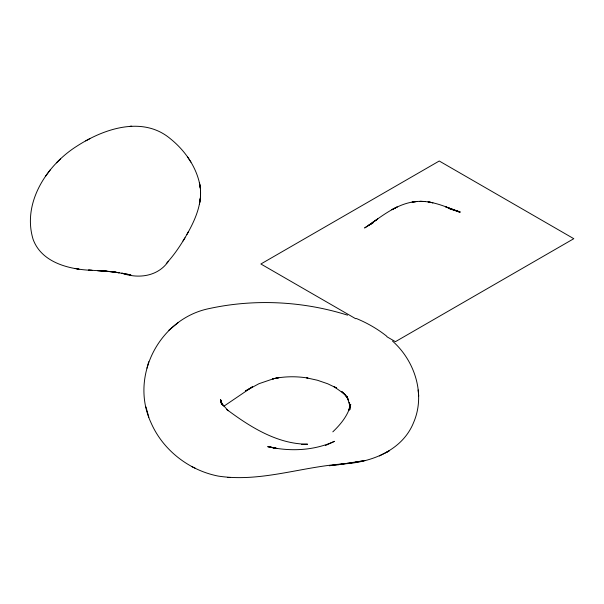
<?xml version="1.0" encoding="UTF-8"?>
<svg xmlns="http://www.w3.org/2000/svg" width="604" height="604" viewBox="0 0 604 604"><rect width="100%" height="100%" fill="white"/><g stroke="black" fill="none" stroke-linecap="round" stroke-linejoin="round"><path stroke-width="0.91" d="M221.245 402.853L221.291 400.346L221.743 403.54L220.853 401.418L223.087 405.458L221.917 403.721L228.214 410.758L226.9 409.58C250.282 427.051 277.546 444.212 307.579 444.197L301.66 444.408M392.517 341.079C414.812 360.815 425.744 394.359 413.619 422.475C402.853 449.444 373.438 461.622 346.243 463.721C303.434 466.001 261.29 482.687 218.24 476.088C189.067 470.365 162.982 450.191 151.06 422.83C129.309 376.284 159.599 318.285 209.671 308.47C255.054 298.655 303.306 301.207 347.549 315.152M146.983 368.153L148.735 361.705M166.259 263.555C175.092 254.035 182.174 242.997 188.456 231.664M186.87 234.556C195.432 219.509 203.133 202.046 199.765 184.341C195.998 166.228 184.643 150.222 170.381 138.746C142.703 115.455 103.76 128.727 76.889 146.16C46.757 165.111 22.016 202.936 33.099 239.327C41.668 262.906 69.724 269.512 92.148 270.365L88.448 270.101L106.123 271.143L97.372 270.607L101.668 270.939M183.02 240.966L184.983 237.833M45.36 176.474L50.442 169.618M168.456 261.238C157.961 276.594 138.24 279.078 121.789 273.144L130.909 274.933L114.111 271.943L119.154 272.774L105.994 271.128L115.024 272.042L101.782 270.954M60.415 158.995L56.444 162.846M332.819 431.852C340.762 424.272 348.214 415.205 350.735 404.28L348.772 410.509L350.161 404.725L349.92 409.512L349.278 402.272L350.026 406.137L346.938 396.405L348.629 400.324L344.99 394.336L347.157 397.409L341.902 391.656L344.597 394.17L333.778 386.477L336.534 388.017L327.67 383.759L317.372 380.233L306.651 377.862L307.927 378.051C296.27 376.179 284.273 376.292 272.729 378.867L278.723 377.689L272.729 378.867M168.871 330.199L177.999 322.747M223.774 406.281L252.487 386.786L245.383 391.03L259.003 383.691L273.635 378.693M370.765 224.069L369.127 224.914L373.015 222.808L364.589 227.98L377.757 218.935L371.943 223.012C385.503 213.227 400.097 202.582 417.394 201.449C432.426 200.407 446.341 207.081 460.021 212.298L445.79 206.946L460.157 211.936L449.904 209.022M89.837 138.701L85.73 140.898M369.127 224.914L372.109 223.374M379.357 455.952L389.059 451.014L385.654 452.743M325.329 445.578L334.533 441.313C313.687 450.795 289.799 451.747 267.685 446.65L277.236 448.538L268.667 446.62L276.255 448.508M339.712 464.521L364.876 460.527L354.412 462.543L356.821 462.113L329.369 465.707L339.712 464.521L338.044 464.71M130.079 126.259L131.732 126.183M227.663 477.424L229.882 477.545M79.018 269.112L75.092 268.425L77.976 268.931M356.284 318.467C367.217 322.997 377.583 328.901 386.824 336.307M192.042 466.726L195.092 468.145M355.673 318.723L260.875 263.993L439.244 161.011L573.8 238.693L395.424 341.675L387.021 336.821M190.932 162.151L187.655 157.085M348.274 399.531L348.629 400.324M221.23 402.196L220.581 399.576L221.487 404.476M145.942 406.937L148.841 417.258M418.142 389.957L418.723 396.081M200.543 192.555L200.536 195.938L200.513 190.268L200.543 192.555M200.339 198.248L199.403 204.303L200.339 198.248M397.047 207.044L391.928 209.694L397.047 207.044M414.971 201.728L412.079 202.091L417.394 201.449L414.971 201.728M425.458 201.577L420.218 201.358L425.458 201.577M430.373 202.317L428.01 201.887L432.917 202.801L430.373 202.317M200.324 188.184L199.388 182.423L200.324 188.184"/></g></svg>
